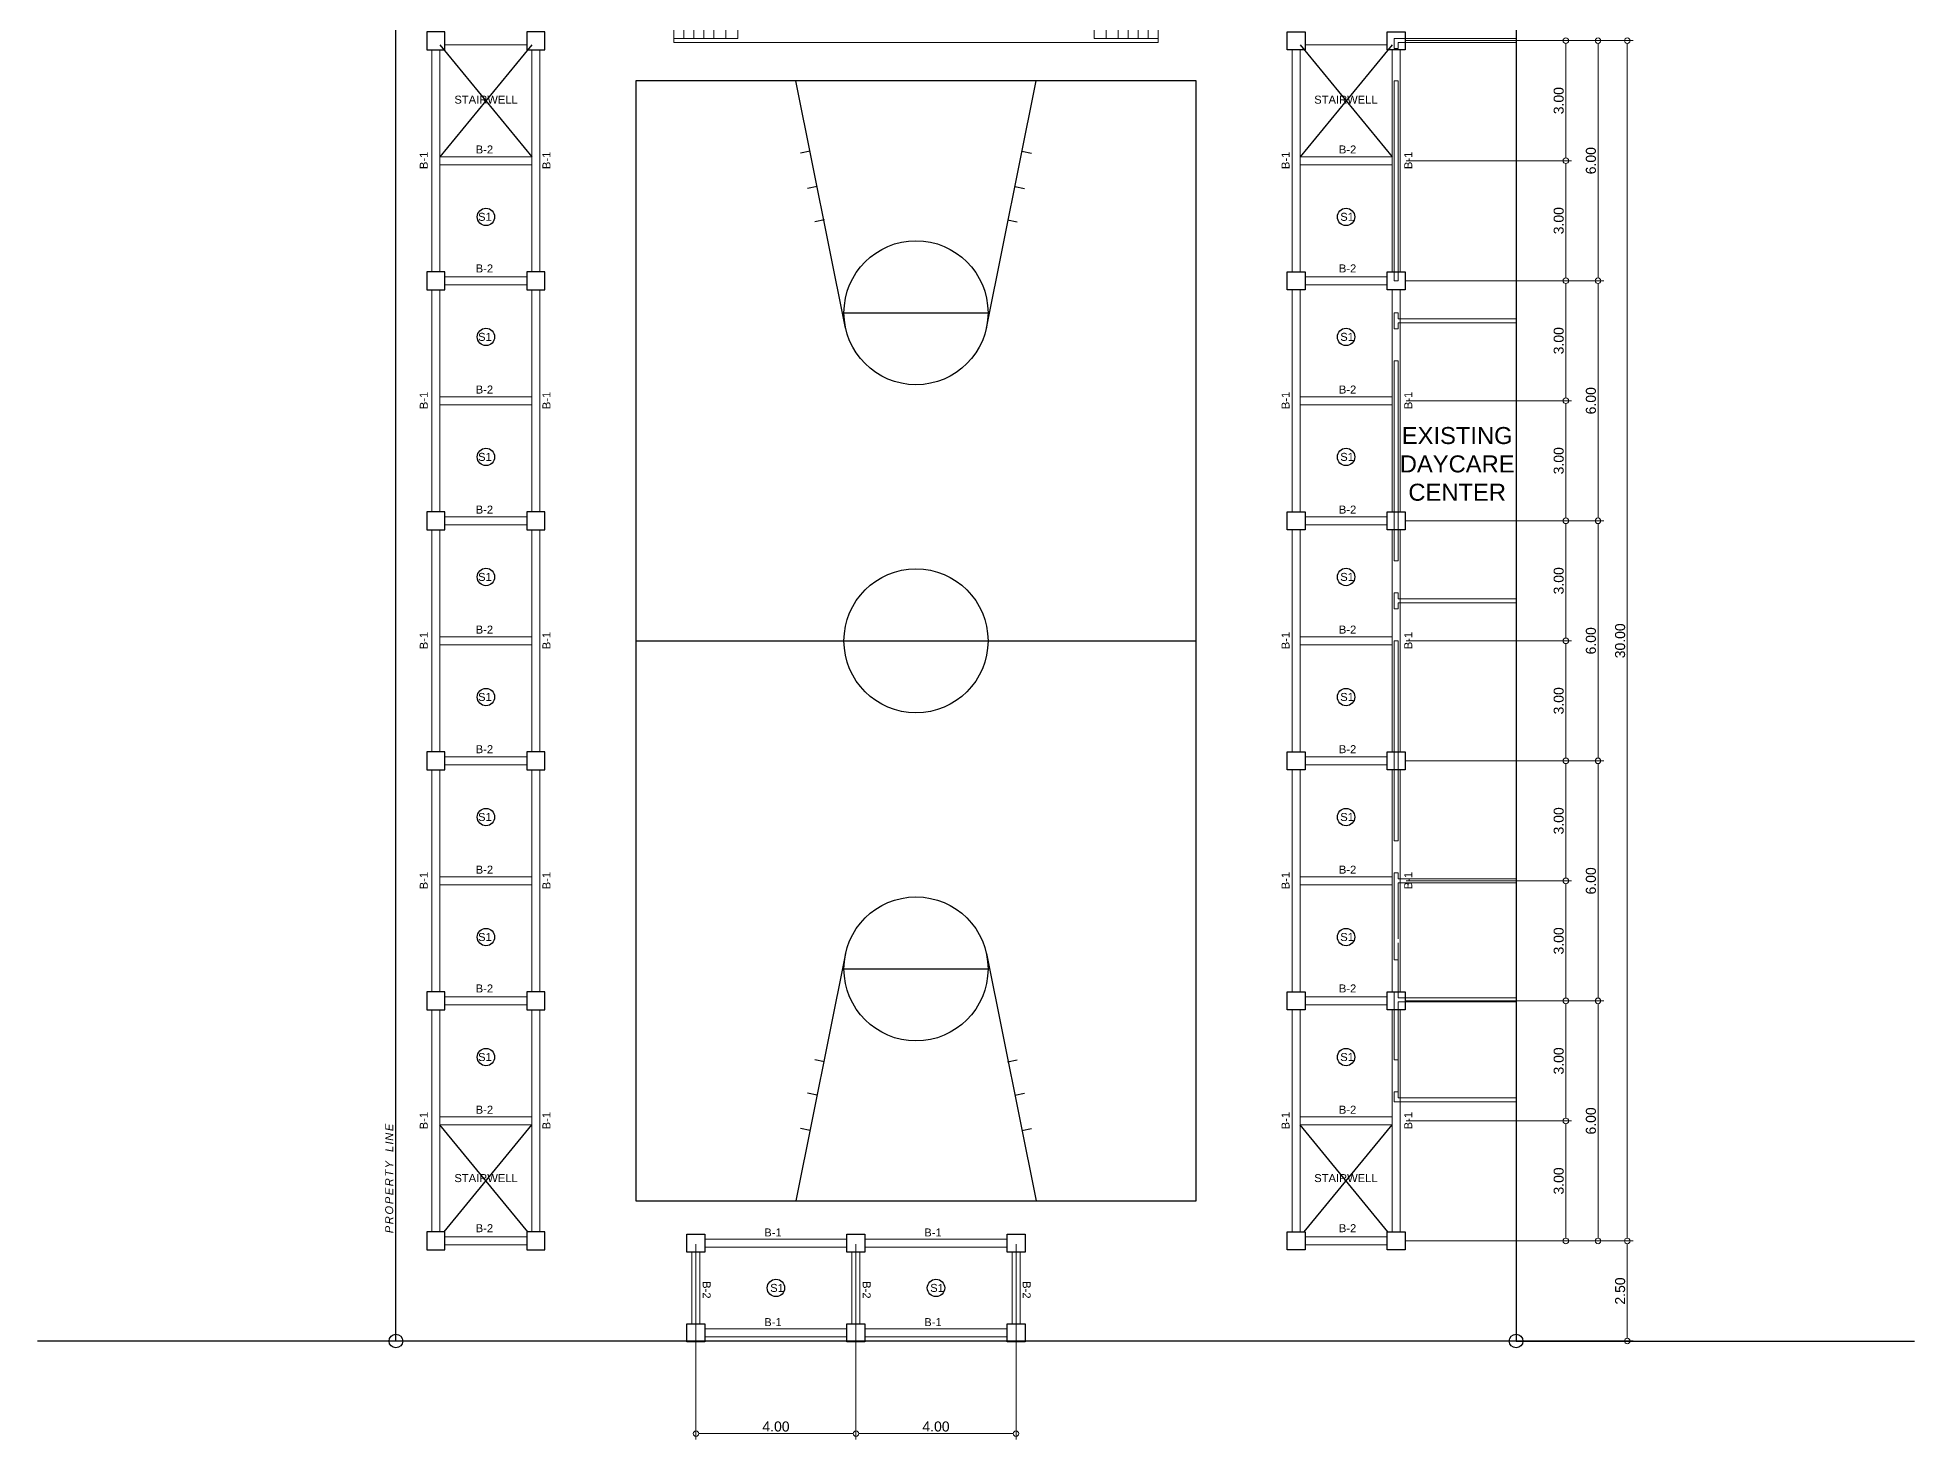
# Model space of a CAD drawing. Header units: inches. Extents: x -1369 to 1198, y -366 to 1398.
# Drawn here: x 162.08 to 209, y -225.76 to -190.72 of the extents above; entities that cross this region are included whole.
import ezdxf

# ---------------------------------------------------------------- set-up
doc = ezdxf.new("R2010")
doc.units = ezdxf.units.IN
doc.header["$MEASUREMENT"] = 0
doc.layers.add('BEAM', color=7, linetype='Continuous', lineweight=30, true_color=0x3838ff)
doc.layers.add('col', color=7, linetype='Continuous', true_color=0x0a0aff)
for name, color, linetype in [('COLM2', 7, 'Continuous'), ('txt', 7, 'Continuous'), ('wall', 7, 'Continuous')]:
    doc.layers.add(name, color=color, linetype=linetype)
doc.layers.add('dim.', color=10, linetype='Continuous', lineweight=15)
doc.styles.get("Standard").update_dxf_attribs({"font": 'arial.ttf'})
doc.dimstyles.get("Standard").update_dxf_attribs({"dimtxt": 0.25, "dimasz": 0.14, "dimexe": 0.145, "dimexo": 0.025, "dimgap": 0.05, "dimtad": 1, "dimzin": 0, "dimdsep": 46, "dimtxsty": 'Standard', "dimblk": 'DOTBLANK', "dimcen": 0.09, "dimclrd": 256, "dimclre": 256, "dimaunit": 1, "dimadec": 5, "dimazin": 0, "dimtfac": 1, "dimtix": 1, "dimtofl": 0, "dimtmove": 0, "dimatfit": 3, "dimfxl": 0, "dimtolj": 1, "dimtzin": 0, "dimlwd": -1, "dimlwe": -1, "dimarcsym": 0})

# ---------------------------------------------------------------- blocks, each defined once
blk = doc.blocks.new('_DotBlank')
at = {"color": 0, "linetype": 'ByBlock', "lineweight": -2}
blk.add_line((-0.5, 0), (-1, 0), dxfattribs=at)
blk.add_circle((0, 0), 0.5, dxfattribs=at)
blk = doc.blocks.new('*D680')
at = {"layer": 'Defpoints', "color": 0, "transparency": 16777216}
for p in [(178.542, -220.853), (182.542, -220.853), (178.542, -225.614)]:
    blk.add_point(p, dxfattribs=at)
at = {"layer": 'dim.', "transparency": 16777216}
for p, q in [((178.542, -220.878), (178.542, -225.759)), ((182.542, -220.878), (182.542, -225.759)), ((182.402, -225.614), (178.682, -225.614))]:
    blk.add_line(p, q, dxfattribs=at)
at = {"layer": 'dim.', "transparency": 16777216, "xscale": 0.14, "yscale": 0.14, "zscale": 0.14, "rotation": 180}
blk.add_blockref('_DotBlank', (178.542, -225.614), dxfattribs=at)
at = {"layer": 'dim.', "transparency": 16777216, "xscale": 0.14, "yscale": 0.14, "zscale": 0.14}
blk.add_blockref('_DotBlank', (182.542, -225.614), dxfattribs=at)
at = {"layer": 'dim.', "color": 0, "transparency": 16777216, "insert": (180.542, -225.436), "char_height": 0.25, "attachment_point": 5}
blk.add_mtext('\\A1;4.00', dxfattribs=at)
blk = doc.blocks.new('*D681')
at = {"layer": 'Defpoints', "color": 0, "transparency": 16777216}
for p in [(182.542, -220.853), (186.542, -220.853), (186.542, -225.614)]:
    blk.add_point(p, dxfattribs=at)
at = {"layer": 'dim.', "transparency": 16777216}
for p, q in [((182.542, -220.878), (182.542, -225.759)), ((186.542, -220.878), (186.542, -225.759)), ((182.682, -225.614), (186.402, -225.614))]:
    blk.add_line(p, q, dxfattribs=at)
at = {"layer": 'dim.', "transparency": 16777216, "xscale": 0.14, "yscale": 0.14, "zscale": 0.14, "rotation": 180}
blk.add_blockref('_DotBlank', (182.542, -225.614), dxfattribs=at)
at = {"layer": 'dim.', "transparency": 16777216, "xscale": 0.14, "yscale": 0.14, "zscale": 0.14}
blk.add_blockref('_DotBlank', (186.542, -225.614), dxfattribs=at)
at = {"layer": 'dim.', "color": 0, "transparency": 16777216, "insert": (184.542, -225.436), "char_height": 0.25, "attachment_point": 5}
blk.add_mtext('\\A1;4.00', dxfattribs=at)
blk = doc.blocks.new('bc')
at = {"color": 8, "true_color": 0x808080}
blk.add_lwpolyline([(7, 14), (-7, 14), (-7, -14), (7, -14)], close=True, dxfattribs=at)
for points in [[(-1.759, 7.817), (-3, 14)], [(1.759, 7.817), (3, 14)], [(-2.646, 12.235), (-2.887, 12.187)], [(2.646, 12.235), (2.887, 12.187)], [(-2.469, 11.353), (-2.71, 11.304)], [(2.469, 11.353), (2.71, 11.304)], [(-2.291, 10.52), (-2.532, 10.472)], [(2.291, 10.52), (2.532, 10.472)], [(1.8, 8.2), (-1.8, 8.2)], [(7, 0), (-7, 0)], [(-1.759, -7.817), (-3, -14)], [(1.759, -7.817), (3, -14)], [(1.8, -8.2), (-1.8, -8.2)], [(-2.291, -10.52), (-2.532, -10.472)], [(2.291, -10.52), (2.532, -10.472)], [(-2.469, -11.353), (-2.71, -11.304)], [(2.469, -11.353), (2.71, -11.304)], [(-2.646, -12.235), (-2.887, -12.187)], [(2.646, -12.235), (2.887, -12.187)]]:
    blk.add_lwpolyline(points, dxfattribs=at)
for centre in [(0, 8.2), (0, 0), (0, -8.2)]:
    blk.add_circle(centre, 1.8, dxfattribs=at)
blk = doc.blocks.new('2ND FLRR EX PLAN')
at = {"layer": 'COLM2', "lineweight": 13, "true_color": 0x808080}
h = blk.add_hatch(color=8, dxfattribs=at)
h.dxf.hatch_style = 1
h.paths.add_polyline_path([(207.892, -185.998), (207.892, -185.798), (208.192, -185.798), (208.192, -185.998)])
h = blk.add_hatch(color=8, dxfattribs=at)
h.dxf.hatch_style = 1
h.paths.add_polyline_path([(211.892, -185.998), (211.892, -185.798), (212.192, -185.798), (212.192, -185.998)])
h = blk.add_hatch(color=8, dxfattribs=at)
h.dxf.hatch_style = 1
h.paths.add_polyline_path([(215.892, -185.998), (215.892, -185.798), (216.192, -185.798), (216.192, -185.998)])
h = blk.add_hatch(color=8, dxfattribs=at)
h.dxf.hatch_style = 1
h.paths.add_polyline_path([(219.892, -185.998), (219.892, -185.798), (220.192, -185.798), (220.192, -185.998)])
at = {"color": 8, "lineweight": 13, "true_color": 0x808080}
for p, q in [((206.992, -185.898), (206.992, -188.349)), ((207.092, -188.249), (207.092, -185.898)), ((220.992, -188.249), (220.992, -185.898)), ((221.092, -185.898), (221.092, -188.349)), ((209.192, -188.249), (209.192, -186.698)), ((209.292, -186.698), (209.292, -188.349)), ((209.292, -188.349), (206.992, -188.349)), ((207.092, -188.249), (209.192, -188.249)), ((218.792, -188.349), (221.092, -188.349)), ((220.992, -188.249), (218.892, -188.249))]:
    blk.add_line(p, q, dxfattribs=at)
for points in [[(207.892, -185.898), (206.992, -185.898), (206.992, -185.798)], [(219.892, -185.898), (208.192, -185.898), (208.192, -185.798)], [(219.892, -185.898), (221.092, -185.898), (221.092, -185.798)], [(209.192, -186.698), (209.292, -186.698)], [(218.792, -188.349), (218.792, -186.698), (218.892, -186.698), (218.892, -188.249)], [(207.992, -190.748), (207.992, -189.898)], [(207.992, -189.898), (209.592, -189.898), (209.592, -190.748), (207.992, -190.748)], [(208.242, -190.748), (208.242, -189.898)], [(208.492, -190.748), (208.492, -189.898)], [(208.742, -190.748), (208.742, -189.898)], [(208.992, -190.748), (208.992, -189.898)], [(209.292, -190.748), (209.292, -189.898)], [(220.092, -189.898), (218.492, -189.898), (218.492, -190.748), (220.092, -190.748)], [(218.792, -190.748), (218.792, -189.898)], [(219.092, -190.748), (219.092, -189.898)], [(219.342, -190.748), (219.342, -189.898)], [(219.592, -190.748), (219.592, -189.898)], [(219.842, -190.748), (219.842, -189.898)], [(220.092, -190.748), (220.092, -189.898)], [(229.042, -190.748), (225.996, -190.748), (225.996, -190.998)], [(226.096, -190.998), (226.096, -190.848), (229.042, -190.848)], [(226.096, -190.998), (225.996, -190.998)], [(225.996, -191.798), (225.996, -196.798)], [(226.096, -191.798), (225.996, -191.798)], [(226.096, -196.798), (226.096, -191.798)], [(226.096, -196.798), (225.996, -196.798)], [(225.996, -197.598), (225.996, -197.998)], [(226.096, -197.598), (225.996, -197.598)], [(226.096, -197.998), (225.996, -197.998)], [(226.096, -197.748), (226.096, -197.598)], [(226.096, -197.748), (229.042, -197.748)], [(226.096, -197.998), (226.096, -197.848)], [(226.096, -197.848), (229.042, -197.848)], [(225.996, -198.798), (225.996, -203.798)], [(226.096, -198.798), (225.996, -198.798)], [(226.096, -203.798), (226.096, -198.798)], [(226.096, -203.798), (225.996, -203.798)], [(225.996, -204.598), (225.996, -204.998)], [(226.096, -204.598), (225.996, -204.598)], [(226.096, -204.998), (225.996, -204.998)], [(226.096, -204.748), (226.096, -204.598)], [(226.096, -204.748), (229.042, -204.748)], [(226.096, -204.848), (229.042, -204.848)], [(226.096, -204.848), (226.096, -204.998)], [(225.996, -205.798), (225.996, -210.798)], [(226.096, -205.798), (225.996, -205.798)], [(226.096, -205.798), (226.096, -210.798)], [(226.096, -210.798), (225.996, -210.798)], [(225.996, -211.598), (225.996, -213.773)], [(226.096, -211.598), (225.996, -211.598)], [(226.096, -211.598), (226.096, -211.748)], [(226.096, -211.748), (229.042, -211.748)], [(226.096, -211.848), (226.096, -213.248)], [(226.096, -211.848), (229.042, -211.848)], [(226.096, -214.723), (226.096, -213.348)], [(226.096, -213.773), (225.996, -213.773)], [(225.996, -214.573), (225.996, -216.273)], [(226.096, -214.573), (225.996, -214.573)], [(226.096, -214.723), (229.042, -214.723)], [(226.096, -214.823), (229.042, -214.823)], [(229.042, -217.223), (226.096, -217.223), (226.096, -214.823)], [(226.096, -216.273), (225.996, -216.273)], [(225.996, -217.073), (225.996, -217.323), (229.042, -217.323)], [(226.096, -217.073), (225.996, -217.073)]]:
    blk.add_lwpolyline(points, dxfattribs=at)
at = {"layer": 'COLM2', "color": 8, "lineweight": 13, "true_color": 0x808080}
for points in [[(207.892, -185.998), (207.892, -185.798), (208.192, -185.798), (208.192, -185.998)], [(211.892, -185.998), (211.892, -185.798), (212.192, -185.798), (212.192, -185.998)], [(215.892, -185.998), (215.892, -185.798), (216.192, -185.798), (216.192, -185.998)], [(219.892, -185.998), (219.892, -185.798), (220.192, -185.798), (220.192, -185.998)]]:
    blk.add_lwpolyline(points, close=True, dxfattribs=at)
at = {"layer": 'wall', "color": 8, "lineweight": 13, "true_color": 0x808080}
for points in [[(220.092, -190.848), (207.992, -190.848), (207.992, -188.349)], [(220.092, -189.898), (220.092, -188.349)], [(220.092, -190.748), (220.092, -190.848)]]:
    blk.add_lwpolyline(points, dxfattribs=at)
at = {"color": 8, "true_color": 0x808080, "rotation": 180}
blk.add_blockref('bc', (214.042, -205.798), dxfattribs=at)
at = {"color": 8, "lineweight": 13, "true_color": 0x808080, "insert": (221.2, -200.455), "char_height": 0.425, "attachment_point": 1}
blk.add_mtext_dynamic_manual_height_columns('\\pxqc;EXISTING \\PDAYCARE\\PCENTER', width=12.74092, gutter_width=1, heights=[0], dxfattribs=at)
at = {"layer": 'txt', "color": 8, "lineweight": 13, "true_color": 0x808080, "insert": (212.249, -188.848), "char_height": 0.25, "width": 3.97746, "attachment_point": 1}
blk.add_mtext('{\\T1.2;EXISTING STAGE}', dxfattribs=at)
blk = doc.blocks.new('*D683')
at = {"layer": 'Defpoints', "color": 0, "transparency": 16777216}
for p in [(196.267, -190.798), (196.267, -220.798), (201.822, -220.798)]:
    blk.add_point(p, dxfattribs=at)
at = {"layer": 'dim.', "transparency": 16777216}
for p, q in [((196.292, -190.798), (201.967, -190.798)), ((201.822, -190.938), (201.822, -220.658)), ((196.292, -220.798), (201.967, -220.798))]:
    blk.add_line(p, q, dxfattribs=at)
at = {"layer": 'dim.', "transparency": 16777216, "xscale": 0.14, "yscale": 0.14, "zscale": 0.14}
for p, rotation in [((201.822, -190.798), 90), ((201.822, -220.798), 270)]:
    blk.add_blockref('_DotBlank', p, dxfattribs=dict(at, rotation=rotation))
at = {"layer": 'dim.', "color": 0, "transparency": 16777216, "insert": (201.645, -205.798), "char_height": 0.25, "attachment_point": 5, "rotation": 90}
blk.add_mtext('\\A1;30.00', dxfattribs=at)
blk = doc.blocks.new('*D684')
at = {"layer": 'Defpoints', "color": 0, "transparency": 16777216}
for p in [(196.267, -217.798), (200.287, -217.798), (196.267, -220.798)]:
    blk.add_point(p, dxfattribs=at)
at = {"layer": 'dim.', "transparency": 16777216}
for p, q in [((196.292, -217.798), (200.432, -217.798)), ((200.287, -220.658), (200.287, -217.938)), ((196.292, -220.798), (200.432, -220.798))]:
    blk.add_line(p, q, dxfattribs=at)
at = {"layer": 'dim.', "transparency": 16777216, "xscale": 0.14, "yscale": 0.14, "zscale": 0.14}
for p, rotation in [((200.287, -217.798), 90), ((200.287, -220.798), 270)]:
    blk.add_blockref('_DotBlank', p, dxfattribs=dict(at, rotation=rotation))
at = {"layer": 'dim.', "color": 0, "transparency": 16777216, "insert": (200.109, -219.298), "char_height": 0.25, "attachment_point": 5, "rotation": 90}
blk.add_mtext('\\A1;3.00', dxfattribs=at)
blk = doc.blocks.new('*D685')
at = {"layer": 'Defpoints', "color": 0, "transparency": 16777216}
for p in [(196.267, -214.798), (196.267, -220.798), (201.091, -220.798)]:
    blk.add_point(p, dxfattribs=at)
at = {"layer": 'dim.', "transparency": 16777216}
for p, q in [((196.292, -214.798), (201.236, -214.798)), ((201.091, -214.938), (201.091, -220.658)), ((196.292, -220.798), (201.236, -220.798))]:
    blk.add_line(p, q, dxfattribs=at)
at = {"layer": 'dim.', "transparency": 16777216, "xscale": 0.14, "yscale": 0.14, "zscale": 0.14}
for p, rotation in [((201.091, -214.798), 90), ((201.091, -220.798), 270)]:
    blk.add_blockref('_DotBlank', p, dxfattribs=dict(at, rotation=rotation))
at = {"layer": 'dim.', "color": 0, "transparency": 16777216, "insert": (200.914, -217.798), "char_height": 0.25, "attachment_point": 5, "rotation": 90}
blk.add_mtext('\\A1;6.00', dxfattribs=at)
blk = doc.blocks.new('*D686')
at = {"layer": 'Defpoints', "color": 0, "transparency": 16777216}
for p in [(196.267, -214.798), (200.287, -214.798), (196.267, -217.798)]:
    blk.add_point(p, dxfattribs=at)
at = {"layer": 'dim.', "transparency": 16777216}
for p, q in [((196.292, -214.798), (200.432, -214.798)), ((200.287, -217.658), (200.287, -214.938)), ((196.292, -217.798), (200.432, -217.798))]:
    blk.add_line(p, q, dxfattribs=at)
at = {"layer": 'dim.', "transparency": 16777216, "xscale": 0.14, "yscale": 0.14, "zscale": 0.14}
for p, rotation in [((200.287, -214.798), 90), ((200.287, -217.798), 270)]:
    blk.add_blockref('_DotBlank', p, dxfattribs=dict(at, rotation=rotation))
at = {"layer": 'dim.', "color": 0, "transparency": 16777216, "insert": (200.109, -216.298), "char_height": 0.25, "attachment_point": 5, "rotation": 90}
blk.add_mtext('\\A1;3.00', dxfattribs=at)
blk = doc.blocks.new('*D688')
at = {"layer": 'Defpoints', "color": 0, "transparency": 16777216}
for p in [(196.267, -211.798), (200.287, -211.798), (196.267, -214.798)]:
    blk.add_point(p, dxfattribs=at)
at = {"layer": 'dim.', "transparency": 16777216}
for p, q in [((196.292, -211.798), (200.432, -211.798)), ((200.287, -214.658), (200.287, -211.938)), ((196.292, -214.798), (200.432, -214.798))]:
    blk.add_line(p, q, dxfattribs=at)
at = {"layer": 'dim.', "transparency": 16777216, "xscale": 0.14, "yscale": 0.14, "zscale": 0.14}
for p, rotation in [((200.287, -211.798), 90), ((200.287, -214.798), 270)]:
    blk.add_blockref('_DotBlank', p, dxfattribs=dict(at, rotation=rotation))
at = {"layer": 'dim.', "color": 0, "transparency": 16777216, "insert": (200.109, -213.298), "char_height": 0.25, "attachment_point": 5, "rotation": 90}
blk.add_mtext('\\A1;3.00', dxfattribs=at)
blk = doc.blocks.new('*D689')
at = {"layer": 'Defpoints', "color": 0, "transparency": 16777216}
for p in [(196.267, -208.798), (196.267, -214.798), (201.091, -214.798)]:
    blk.add_point(p, dxfattribs=at)
at = {"layer": 'dim.', "transparency": 16777216}
for p, q in [((196.292, -208.798), (201.236, -208.798)), ((201.091, -208.938), (201.091, -214.658)), ((196.292, -214.798), (201.236, -214.798))]:
    blk.add_line(p, q, dxfattribs=at)
at = {"layer": 'dim.', "transparency": 16777216, "xscale": 0.14, "yscale": 0.14, "zscale": 0.14}
for p, rotation in [((201.091, -208.798), 90), ((201.091, -214.798), 270)]:
    blk.add_blockref('_DotBlank', p, dxfattribs=dict(at, rotation=rotation))
at = {"layer": 'dim.', "color": 0, "transparency": 16777216, "insert": (200.914, -211.798), "char_height": 0.25, "attachment_point": 5, "rotation": 90}
blk.add_mtext('\\A1;6.00', dxfattribs=at)
blk = doc.blocks.new('*D687')
at = {"layer": 'Defpoints', "color": 0, "transparency": 16777216}
for p in [(196.267, -208.798), (200.287, -208.798), (196.267, -211.798)]:
    blk.add_point(p, dxfattribs=at)
at = {"layer": 'dim.', "transparency": 16777216}
for p, q in [((196.292, -208.798), (200.432, -208.798)), ((200.287, -211.658), (200.287, -208.938)), ((196.292, -211.798), (200.432, -211.798))]:
    blk.add_line(p, q, dxfattribs=at)
at = {"layer": 'dim.', "transparency": 16777216, "xscale": 0.14, "yscale": 0.14, "zscale": 0.14}
for p, rotation in [((200.287, -208.798), 90), ((200.287, -211.798), 270)]:
    blk.add_blockref('_DotBlank', p, dxfattribs=dict(at, rotation=rotation))
at = {"layer": 'dim.', "color": 0, "transparency": 16777216, "insert": (200.109, -210.298), "char_height": 0.25, "attachment_point": 5, "rotation": 90}
blk.add_mtext('\\A1;3.00', dxfattribs=at)
blk = doc.blocks.new('*D691')
at = {"layer": 'Defpoints', "color": 0, "transparency": 16777216}
for p in [(196.267, -205.798), (200.287, -205.798), (196.267, -208.798)]:
    blk.add_point(p, dxfattribs=at)
at = {"layer": 'dim.', "transparency": 16777216}
for p, q in [((196.292, -205.798), (200.432, -205.798)), ((200.287, -208.658), (200.287, -205.938)), ((196.292, -208.798), (200.432, -208.798))]:
    blk.add_line(p, q, dxfattribs=at)
at = {"layer": 'dim.', "transparency": 16777216, "xscale": 0.14, "yscale": 0.14, "zscale": 0.14}
for p, rotation in [((200.287, -205.798), 90), ((200.287, -208.798), 270)]:
    blk.add_blockref('_DotBlank', p, dxfattribs=dict(at, rotation=rotation))
at = {"layer": 'dim.', "color": 0, "transparency": 16777216, "insert": (200.109, -207.298), "char_height": 0.25, "attachment_point": 5, "rotation": 90}
blk.add_mtext('\\A1;3.00', dxfattribs=at)
blk = doc.blocks.new('*D692')
at = {"layer": 'Defpoints', "color": 0, "transparency": 16777216}
for p in [(196.267, -202.798), (196.267, -208.798), (201.091, -208.798)]:
    blk.add_point(p, dxfattribs=at)
at = {"layer": 'dim.', "transparency": 16777216}
for p, q in [((196.292, -202.798), (201.236, -202.798)), ((201.091, -202.938), (201.091, -208.658)), ((196.292, -208.798), (201.236, -208.798))]:
    blk.add_line(p, q, dxfattribs=at)
at = {"layer": 'dim.', "transparency": 16777216, "xscale": 0.14, "yscale": 0.14, "zscale": 0.14}
for p, rotation in [((201.091, -202.798), 90), ((201.091, -208.798), 270)]:
    blk.add_blockref('_DotBlank', p, dxfattribs=dict(at, rotation=rotation))
at = {"layer": 'dim.', "color": 0, "transparency": 16777216, "insert": (200.914, -205.798), "char_height": 0.25, "attachment_point": 5, "rotation": 90}
blk.add_mtext('\\A1;6.00', dxfattribs=at)
blk = doc.blocks.new('*D690')
at = {"layer": 'Defpoints', "color": 0, "transparency": 16777216}
for p in [(196.267, -202.798), (200.287, -202.798), (196.267, -205.798)]:
    blk.add_point(p, dxfattribs=at)
at = {"layer": 'dim.', "transparency": 16777216}
for p, q in [((196.292, -202.798), (200.432, -202.798)), ((200.287, -205.658), (200.287, -202.938)), ((196.292, -205.798), (200.432, -205.798))]:
    blk.add_line(p, q, dxfattribs=at)
at = {"layer": 'dim.', "transparency": 16777216, "xscale": 0.14, "yscale": 0.14, "zscale": 0.14}
for p, rotation in [((200.287, -202.798), 90), ((200.287, -205.798), 270)]:
    blk.add_blockref('_DotBlank', p, dxfattribs=dict(at, rotation=rotation))
at = {"layer": 'dim.', "color": 0, "transparency": 16777216, "insert": (200.109, -204.298), "char_height": 0.25, "attachment_point": 5, "rotation": 90}
blk.add_mtext('\\A1;3.00', dxfattribs=at)
blk = doc.blocks.new('*D694')
at = {"layer": 'Defpoints', "color": 0, "transparency": 16777216}
for p in [(196.267, -199.798), (200.287, -199.798), (196.267, -202.798)]:
    blk.add_point(p, dxfattribs=at)
at = {"layer": 'dim.', "transparency": 16777216}
for p, q in [((196.292, -199.798), (200.432, -199.798)), ((200.287, -202.658), (200.287, -199.938)), ((196.292, -202.798), (200.432, -202.798))]:
    blk.add_line(p, q, dxfattribs=at)
at = {"layer": 'dim.', "transparency": 16777216, "xscale": 0.14, "yscale": 0.14, "zscale": 0.14}
for p, rotation in [((200.287, -199.798), 90), ((200.287, -202.798), 270)]:
    blk.add_blockref('_DotBlank', p, dxfattribs=dict(at, rotation=rotation))
at = {"layer": 'dim.', "color": 0, "transparency": 16777216, "insert": (200.109, -201.298), "char_height": 0.25, "attachment_point": 5, "rotation": 90}
blk.add_mtext('\\A1;3.00', dxfattribs=at)
blk = doc.blocks.new('*D695')
at = {"layer": 'Defpoints', "color": 0, "transparency": 16777216}
for p in [(196.267, -196.798), (196.267, -202.798), (201.091, -202.798)]:
    blk.add_point(p, dxfattribs=at)
at = {"layer": 'dim.', "transparency": 16777216}
for p, q in [((196.292, -196.798), (201.236, -196.798)), ((201.091, -196.938), (201.091, -202.658)), ((196.292, -202.798), (201.236, -202.798))]:
    blk.add_line(p, q, dxfattribs=at)
at = {"layer": 'dim.', "transparency": 16777216, "xscale": 0.14, "yscale": 0.14, "zscale": 0.14}
for p, rotation in [((201.091, -196.798), 90), ((201.091, -202.798), 270)]:
    blk.add_blockref('_DotBlank', p, dxfattribs=dict(at, rotation=rotation))
at = {"layer": 'dim.', "color": 0, "transparency": 16777216, "insert": (200.914, -199.798), "char_height": 0.25, "attachment_point": 5, "rotation": 90}
blk.add_mtext('\\A1;6.00', dxfattribs=at)
blk = doc.blocks.new('*D693')
at = {"layer": 'Defpoints', "color": 0, "transparency": 16777216}
for p in [(196.267, -196.798), (200.287, -196.798), (196.267, -199.798)]:
    blk.add_point(p, dxfattribs=at)
at = {"layer": 'dim.', "transparency": 16777216}
for p, q in [((196.292, -196.798), (200.432, -196.798)), ((200.287, -199.658), (200.287, -196.938)), ((196.292, -199.798), (200.432, -199.798))]:
    blk.add_line(p, q, dxfattribs=at)
at = {"layer": 'dim.', "transparency": 16777216, "xscale": 0.14, "yscale": 0.14, "zscale": 0.14}
for p, rotation in [((200.287, -196.798), 90), ((200.287, -199.798), 270)]:
    blk.add_blockref('_DotBlank', p, dxfattribs=dict(at, rotation=rotation))
at = {"layer": 'dim.', "color": 0, "transparency": 16777216, "insert": (200.109, -198.298), "char_height": 0.25, "attachment_point": 5, "rotation": 90}
blk.add_mtext('\\A1;3.00', dxfattribs=at)
blk = doc.blocks.new('*D697')
at = {"layer": 'Defpoints', "color": 0, "transparency": 16777216}
for p in [(196.267, -193.798), (200.287, -193.798), (196.267, -196.798)]:
    blk.add_point(p, dxfattribs=at)
at = {"layer": 'dim.', "transparency": 16777216}
for p, q in [((196.292, -193.798), (200.432, -193.798)), ((200.287, -196.658), (200.287, -193.938)), ((196.292, -196.798), (200.432, -196.798))]:
    blk.add_line(p, q, dxfattribs=at)
at = {"layer": 'dim.', "transparency": 16777216, "xscale": 0.14, "yscale": 0.14, "zscale": 0.14}
for p, rotation in [((200.287, -193.798), 90), ((200.287, -196.798), 270)]:
    blk.add_blockref('_DotBlank', p, dxfattribs=dict(at, rotation=rotation))
at = {"layer": 'dim.', "color": 0, "transparency": 16777216, "insert": (200.109, -195.298), "char_height": 0.25, "attachment_point": 5, "rotation": 90}
blk.add_mtext('\\A1;3.00', dxfattribs=at)
blk = doc.blocks.new('*D698')
at = {"layer": 'Defpoints', "color": 0, "transparency": 16777216}
for p in [(196.267, -190.798), (196.267, -196.798), (201.091, -196.798)]:
    blk.add_point(p, dxfattribs=at)
at = {"layer": 'dim.', "transparency": 16777216}
for p, q in [((196.292, -190.798), (201.236, -190.798)), ((201.091, -190.938), (201.091, -196.658)), ((196.292, -196.798), (201.236, -196.798))]:
    blk.add_line(p, q, dxfattribs=at)
at = {"layer": 'dim.', "transparency": 16777216, "xscale": 0.14, "yscale": 0.14, "zscale": 0.14}
for p, rotation in [((201.091, -190.798), 90), ((201.091, -196.798), 270)]:
    blk.add_blockref('_DotBlank', p, dxfattribs=dict(at, rotation=rotation))
at = {"layer": 'dim.', "color": 0, "transparency": 16777216, "insert": (200.914, -193.798), "char_height": 0.25, "attachment_point": 5, "rotation": 90}
blk.add_mtext('\\A1;6.00', dxfattribs=at)
blk = doc.blocks.new('*D696')
at = {"layer": 'Defpoints', "color": 0, "transparency": 16777216}
for p in [(196.267, -190.798), (200.287, -190.798), (196.267, -193.798)]:
    blk.add_point(p, dxfattribs=at)
at = {"layer": 'dim.', "transparency": 16777216}
for p, q in [((196.292, -190.798), (200.432, -190.798)), ((200.287, -193.658), (200.287, -190.938)), ((196.292, -193.798), (200.432, -193.798))]:
    blk.add_line(p, q, dxfattribs=at)
at = {"layer": 'dim.', "transparency": 16777216, "xscale": 0.14, "yscale": 0.14, "zscale": 0.14}
for p, rotation in [((200.287, -190.798), 90), ((200.287, -193.798), 270)]:
    blk.add_blockref('_DotBlank', p, dxfattribs=dict(at, rotation=rotation))
at = {"layer": 'dim.', "color": 0, "transparency": 16777216, "insert": (200.109, -192.298), "char_height": 0.25, "attachment_point": 5, "rotation": 90}
blk.add_mtext('\\A1;3.00', dxfattribs=at)
blk = doc.blocks.new('*D699')
at = {"layer": 'Defpoints', "color": 0, "transparency": 16777216}
for p in [(196.267, -220.798), (197.042, -223.298), (201.822, -223.298)]:
    blk.add_point(p, dxfattribs=at)
at = {"layer": 'dim.', "transparency": 16777216}
for p, q in [((196.292, -220.798), (201.967, -220.798)), ((201.822, -220.938), (201.822, -223.158)), ((197.067, -223.298), (201.967, -223.298))]:
    blk.add_line(p, q, dxfattribs=at)
at = {"layer": 'dim.', "transparency": 16777216, "xscale": 0.14, "yscale": 0.14, "zscale": 0.14}
for p, rotation in [((201.822, -220.798), 90), ((201.822, -223.298), 270)]:
    blk.add_blockref('_DotBlank', p, dxfattribs=dict(at, rotation=rotation))
at = {"layer": 'dim.', "color": 0, "transparency": 16777216, "insert": (201.645, -222.048), "char_height": 0.25, "attachment_point": 5, "rotation": 90}
blk.add_mtext('\\A1;2.50', dxfattribs=at)

msp = doc.modelspace()

# ---------------------------------------------------------------- linework, layer by layer
at = {"color": 7}
msp.add_lwpolyline([(171.042, -223.2983), (171.042, -185.7984), (199.042, -185.7984), (199.042, -223.2983)], close=True, dxfattribs=at)
at = {"color": 8, "true_color": 0x808080}
for points in [[(174.442, -190.8984), (172.142, -193.6984)], [(172.142, -190.8984), (174.442, -193.6984)], [(193.642, -190.8984), (195.942, -193.6984)], [(195.942, -190.8984), (193.642, -193.6984)], [(174.3393, -220.5734), (172.142, -217.8984)], [(172.2446, -220.5734), (174.442, -217.8984)], [(195.8393, -220.5734), (193.642, -217.8984)], [(193.7446, -220.5734), (195.942, -217.8984)]]:
    msp.add_lwpolyline(points, dxfattribs=at)
at = {"color": 1}
for points in [[(171.042, -223.2983), (162.0821, -223.2983)], [(199.042, -223.2983), (209.0018, -223.2983)]]:
    msp.add_lwpolyline(points, dxfattribs=at)
at = {"color": 1, "true_color": 0xff0a0a}
for centre in [(173.292, -195.2028), (194.792, -195.2028), (173.292, -198.2028), (194.792, -198.2028), (173.292, -201.2028), (194.792, -201.2028), (173.292, -204.2028), (194.792, -204.2028), (173.292, -207.2028), (194.792, -207.2028), (173.292, -210.2028), (194.792, -210.2028), (173.292, -213.2028), (194.792, -213.2028), (173.292, -216.2028), (194.792, -216.2028), (180.542, -221.9731), (184.542, -221.9731)]:
    msp.add_circle(centre, 0.2169, dxfattribs=at)
at = {"color": 1}
for centre in [(171.042, -223.2983), (199.042, -223.2983)]:
    msp.add_circle(centre, 0.1713, dxfattribs=at)
at = {"layer": 'BEAM', "lineweight": 18, "ltscale": 8}
for points in [[(174.317, -190.8984), (172.267, -190.8984)], [(193.767, -190.8984), (195.817, -190.8984)], [(171.942, -196.5734), (171.942, -191.0234)], [(172.142, -196.5734), (172.142, -191.0234)], [(174.442, -196.5734), (174.442, -191.0234)], [(174.642, -196.5734), (174.642, -191.0234)], [(193.442, -196.5734), (193.442, -191.0234)], [(193.642, -196.5734), (193.642, -191.0234)], [(195.942, -196.5734), (195.942, -191.0234)], [(196.142, -196.5734), (196.142, -191.0234)], [(174.442, -193.6984), (172.142, -193.6984)], [(193.642, -193.6984), (195.942, -193.6984)], [(174.442, -193.8984), (172.142, -193.8984)], [(193.642, -193.8984), (195.942, -193.8984)], [(171.942, -202.5734), (171.942, -197.0234)], [(172.142, -202.5734), (172.142, -197.0234)], [(174.317, -196.6984), (172.267, -196.6984)], [(174.317, -196.8984), (172.267, -196.8984)], [(174.442, -202.5734), (174.442, -197.0234)], [(174.642, -202.5734), (174.642, -197.0234)], [(193.442, -202.5734), (193.442, -197.0234)], [(193.642, -202.5734), (193.642, -197.0234)], [(193.767, -196.6984), (195.817, -196.6984)], [(193.767, -196.8984), (195.817, -196.8984)], [(195.942, -202.5734), (195.942, -197.0234)], [(196.142, -202.5734), (196.142, -197.0234)], [(174.442, -199.6984), (172.142, -199.6984)], [(193.642, -199.6984), (195.942, -199.6984)], [(174.442, -199.8984), (172.142, -199.8984)], [(193.642, -199.8984), (195.942, -199.8984)], [(171.942, -208.5734), (171.942, -203.0234)], [(172.142, -208.5734), (172.142, -203.0234)], [(174.317, -202.6984), (172.267, -202.6984)], [(174.317, -202.8984), (172.267, -202.8984)], [(174.442, -208.5734), (174.442, -203.0234)], [(174.642, -208.5734), (174.642, -203.0234)], [(193.442, -208.5734), (193.442, -203.0234)], [(193.642, -208.5734), (193.642, -203.0234)], [(193.767, -202.6984), (195.817, -202.6984)], [(193.767, -202.8984), (195.817, -202.8984)], [(195.942, -208.5734), (195.942, -203.0234)], [(196.142, -208.5734), (196.142, -203.0234)], [(174.442, -205.6984), (172.142, -205.6984)], [(174.442, -205.8984), (172.142, -205.8984)], [(193.642, -205.6984), (195.942, -205.6984)], [(193.642, -205.8984), (195.942, -205.8984)], [(174.317, -208.6984), (172.267, -208.6984)], [(193.767, -208.6984), (195.817, -208.6984)], [(171.942, -214.5734), (171.942, -209.0234)], [(172.142, -214.5734), (172.142, -209.0234)], [(174.317, -208.8984), (172.267, -208.8984)], [(174.442, -214.5734), (174.442, -209.0234)], [(174.642, -214.5734), (174.642, -209.0234)], [(193.442, -214.5734), (193.442, -209.0234)], [(193.642, -214.5734), (193.642, -209.0234)], [(193.767, -208.8984), (195.817, -208.8984)], [(195.942, -214.5734), (195.942, -209.0234)], [(196.142, -214.5734), (196.142, -209.0234)], [(174.442, -211.6984), (172.142, -211.6984)], [(174.442, -211.8984), (172.142, -211.8984)], [(193.642, -211.6984), (195.942, -211.6984)], [(193.642, -211.8984), (195.942, -211.8984)], [(174.317, -214.6984), (172.267, -214.6984)], [(193.767, -214.6984), (195.817, -214.6984)], [(171.942, -220.5734), (171.942, -215.0234)], [(172.142, -220.5734), (172.142, -215.0234)], [(174.317, -214.8984), (172.267, -214.8984)], [(174.442, -220.5734), (174.442, -215.0234)], [(174.642, -220.5734), (174.642, -215.0234)], [(193.442, -220.5734), (193.442, -215.0234)], [(193.642, -220.5734), (193.642, -215.0234)], [(193.767, -214.8984), (195.817, -214.8984)], [(195.942, -220.5734), (195.942, -215.0234)], [(196.142, -220.5734), (196.142, -215.0234)], [(174.442, -217.6984), (172.142, -217.6984)], [(193.642, -217.6984), (195.942, -217.6984)], [(174.442, -217.8984), (172.142, -217.8984)], [(193.642, -217.8984), (195.942, -217.8984)], [(174.317, -220.6984), (172.267, -220.6984)], [(174.317, -220.6984), (172.267, -220.6984)], [(174.317, -220.8984), (172.267, -220.8984)], [(174.317, -220.8984), (172.267, -220.8984)], [(178.767, -220.7528), (182.317, -220.7528)], [(178.767, -220.9528), (182.317, -220.9528)], [(182.767, -220.7528), (186.317, -220.7528)], [(182.767, -220.9528), (186.317, -220.9528)], [(193.767, -220.6984), (195.817, -220.6984)], [(193.767, -220.6984), (195.817, -220.6984)], [(193.767, -220.8984), (195.817, -220.8984)], [(193.767, -220.8984), (195.817, -220.8984)], [(178.442, -221.0778), (178.442, -222.8683)], [(178.642, -221.0778), (178.642, -222.8683)], [(182.442, -221.0778), (182.442, -222.8683)], [(182.642, -221.0778), (182.642, -222.8683)], [(186.442, -221.0778), (186.442, -222.8683)], [(186.642, -221.0778), (186.642, -222.8683)], [(178.767, -222.9933), (182.317, -222.9933)], [(178.767, -223.1933), (182.317, -223.1933)], [(182.767, -222.9933), (186.317, -222.9933)], [(182.767, -223.1933), (186.317, -223.1933)]]:
    msp.add_lwpolyline(points, dxfattribs=at)
at = {"layer": 'col'}
for points in [[(172.267, -190.5734), (171.817, -190.5734), (171.817, -191.0234), (172.267, -191.0234)], [(174.767, -190.5734), (174.317, -190.5734), (174.317, -191.0234), (174.767, -191.0234)], [(193.317, -190.5734), (193.767, -190.5734), (193.767, -191.0234), (193.317, -191.0234)], [(195.817, -190.5734), (196.267, -190.5734), (196.267, -191.0234), (195.817, -191.0234)], [(172.267, -196.5734), (171.817, -196.5734), (171.817, -197.0234), (172.267, -197.0234)], [(174.767, -196.5734), (174.317, -196.5734), (174.317, -197.0234), (174.767, -197.0234)], [(193.317, -196.5734), (193.767, -196.5734), (193.767, -197.0234), (193.317, -197.0234)], [(195.817, -196.5734), (196.267, -196.5734), (196.267, -197.0234), (195.817, -197.0234)], [(172.267, -202.5734), (171.817, -202.5734), (171.817, -203.0234), (172.267, -203.0234)], [(174.767, -202.5734), (174.317, -202.5734), (174.317, -203.0234), (174.767, -203.0234)], [(193.317, -202.5734), (193.767, -202.5734), (193.767, -203.0234), (193.317, -203.0234)], [(195.817, -202.5734), (196.267, -202.5734), (196.267, -203.0234), (195.817, -203.0234)], [(172.267, -208.5734), (171.817, -208.5734), (171.817, -209.0234), (172.267, -209.0234)], [(174.767, -208.5734), (174.317, -208.5734), (174.317, -209.0234), (174.767, -209.0234)], [(193.317, -208.5734), (193.767, -208.5734), (193.767, -209.0234), (193.317, -209.0234)], [(195.817, -208.5734), (196.267, -208.5734), (196.267, -209.0234), (195.817, -209.0234)], [(172.267, -214.5734), (171.817, -214.5734), (171.817, -215.0234), (172.267, -215.0234)], [(174.767, -214.5734), (174.317, -214.5734), (174.317, -215.0234), (174.767, -215.0234)], [(193.317, -214.5734), (193.767, -214.5734), (193.767, -215.0234), (193.317, -215.0234)], [(195.817, -214.5734), (196.267, -214.5734), (196.267, -215.0234), (195.817, -215.0234)], [(172.267, -220.5734), (171.817, -220.5734), (171.817, -221.0234), (172.267, -221.0234)], [(174.767, -220.5734), (174.317, -220.5734), (174.317, -221.0234), (174.767, -221.0234)], [(178.317, -220.6278), (178.767, -220.6278), (178.767, -221.0778), (178.317, -221.0778)], [(182.317, -220.6278), (182.767, -220.6278), (182.767, -221.0778), (182.317, -221.0778)], [(186.317, -220.6278), (186.767, -220.6278), (186.767, -221.0778), (186.317, -221.0778)], [(193.317, -220.5734), (193.767, -220.5734), (193.767, -221.0234), (193.317, -221.0234)], [(195.817, -220.5734), (196.267, -220.5734), (196.267, -221.0234), (195.817, -221.0234)], [(178.317, -222.8683), (178.767, -222.8683), (178.767, -223.3183), (178.317, -223.3183)], [(182.317, -222.8683), (182.767, -222.8683), (182.767, -223.3183), (182.317, -223.3183)], [(186.317, -222.8683), (186.767, -222.8683), (186.767, -223.3183), (186.317, -223.3183)]]:
    msp.add_lwpolyline(points, close=True, dxfattribs=at)

# ---------------------------------------------------------------- block references
msp.add_blockref('2ND FLRR EX PLAN', (-30, 0))

# ---------------------------------------------------------------- texts
at = {"char_height": 0.2}
for s, width, insert, attachment_point in [('STAIRWELL', 1.413426, (174.0866, -192.1723), 3), ('STAIRWELL', 1.413426, (193.9973, -192.1723), 1), ('B-2', 0.611407, (173.4708, -193.4177), 3), ('B-2', 0.611407, (194.6131, -193.4177), 1), ('S1', 0.490106, (173.4364, -195.1007), 3), ('S1', 0.490106, (194.6475, -195.1007), 1), ('B-2', 0.611407, (173.4708, -196.3906), 3), ('B-2', 0.611407, (194.6131, -196.3906), 1), ('S1', 0.490106, (173.4364, -198.1007), 3), ('S1', 0.490106, (194.6475, -198.1007), 1), ('B-2', 0.611407, (173.4708, -199.4177), 3), ('B-2', 0.611407, (194.6131, -199.4177), 1), ('S1', 0.490106, (173.4364, -201.1007), 3), ('S1', 0.490106, (194.6475, -201.1007), 1), ('B-2', 0.611407, (173.4708, -202.4184), 3), ('B-2', 0.611407, (194.6131, -202.4184), 1), ('S1', 0.490106, (173.4364, -204.1007), 3), ('S1', 0.490106, (194.6475, -204.1007), 1), ('B-2', 0.611407, (173.4708, -205.4177), 3), ('B-2', 0.611407, (194.6131, -205.4177), 1), ('S1', 0.490106, (173.4364, -207.1007), 3), ('S1', 0.490106, (194.6475, -207.1007), 1), ('B-2', 0.611407, (173.4708, -208.4064), 3), ('B-2', 0.611407, (194.6131, -208.4064), 1), ('S1', 0.490106, (173.4364, -210.1007), 3), ('S1', 0.490106, (194.6475, -210.1007), 1), ('B-2', 0.611407, (173.4708, -211.4177), 3), ('B-2', 0.611407, (194.6131, -211.4177), 1), ('S1', 0.490106, (173.4364, -213.1007), 3), ('S1', 0.490106, (194.6475, -213.1007), 1), ('B-2', 0.611407, (173.4708, -214.3866), 3), ('B-2', 0.611407, (194.6131, -214.3866), 1), ('S1', 0.490106, (173.4364, -216.1007), 3), ('S1', 0.490106, (194.6475, -216.1007), 1), ('B-2', 0.611407, (173.4708, -217.4177), 3), ('B-2', 0.611407, (194.6131, -217.4177), 1), ('STAIRWELL', 1.413426, (174.0866, -219.1266), 3), ('STAIRWELL', 1.413426, (193.9973, -219.1266), 1), ('B-2', 0.611407, (173.4708, -220.3787), 3), ('B-1', 0.611407, (180.2487, -220.4858), 1), ('B-1', 0.611407, (184.2487, -220.4858), 1), ('B-2', 0.611407, (194.6131, -220.3787), 1), ('S1', 0.490106, (180.3975, -221.871), 1), ('S1', 0.490106, (184.3975, -221.871), 1), ('B-1', 0.611407, (180.2487, -222.7263), 1), ('B-1', 0.611407, (184.2487, -222.7263), 1)]:
    msp.add_mtext_dynamic_manual_height_columns(s, width=width, gutter_width=1, heights=[0], dxfattribs=dict(at, insert=insert, attachment_point=attachment_point))
for s, insert, attachment_point, rotation in [('B-1', (171.8364, -194.008), 7, 90), ('B-1', (174.9038, -194.008), 7, 90), ('B-1', (193.1801, -194.008), 1, 90), ('B-1', (196.2475, -194.008), 1, 90), ('B-1', (171.8364, -200.008), 7, 90), ('B-1', (174.9038, -200.008), 7, 90), ('B-1', (193.1801, -200.008), 1, 90), ('B-1', (196.2475, -200.008), 1, 90), ('B-1', (171.8364, -206.008), 7, 90), ('B-1', (174.9038, -206.008), 7, 90), ('B-1', (193.1801, -206.008), 1, 90), ('B-1', (196.2475, -206.008), 1, 90), ('B-1', (171.8364, -212.008), 7, 90), ('B-1', (174.9038, -212.008), 7, 90), ('B-1', (193.1801, -212.008), 1, 90), ('B-1', (196.2475, -212.008), 1, 90), ('B-1', (171.8364, -218.008), 7, 90), ('B-1', (174.9038, -218.008), 7, 90), ('B-1', (193.1801, -218.008), 1, 90), ('B-1', (196.2475, -218.008), 1, 90), ('B-2', (178.909, -221.8028), 1, 270), ('B-2', (182.909, -221.8028), 1, 270), ('B-2', (186.909, -221.8028), 1, 270)]:
    msp.add_mtext_dynamic_manual_height_columns(s, width=0.611407, gutter_width=1, heights=[0], dxfattribs=dict(at, insert=insert, attachment_point=attachment_point, rotation=rotation))
at = {"layer": 'txt', "color": 8, "lineweight": 13, "true_color": 0x808080, "insert": (170.7728, -220.6049), "char_height": 0.2, "width": 4.498814, "attachment_point": 1, "rotation": 90}
msp.add_mtext('{\\fArial|b0|i1|c0|p34;\\T1.2;PROPERTY  LINE}', dxfattribs=at)

# ---------------------------------------------------------------- dimensions: what is measured, and where the dimension line sits
at = {"layer": 'dim.', "color": 0}
for base, p1, p2, picture, middle in [((201.8224, -220.7984), (196.267, -190.7984), (196.267, -220.7984), '*D683', (201.6447, -205.7984)), ((201.0914, -196.7984), (196.267, -190.7984), (196.267, -196.7984), '*D698', (200.9138, -193.7984)), ((200.2865, -190.7984), (196.267, -193.7984), (196.267, -190.7984), '*D696', (200.1088, -192.2984)), ((200.2865, -193.7984), (196.267, -196.7984), (196.267, -193.7984), '*D697', (200.1088, -195.2984)), ((201.0914, -202.7984), (196.267, -196.7984), (196.267, -202.7984), '*D695', (200.9138, -199.7984)), ((200.2865, -196.7984), (196.267, -199.7984), (196.267, -196.7984), '*D693', (200.1088, -198.2984)), ((200.2865, -199.7984), (196.267, -202.7984), (196.267, -199.7984), '*D694', (200.1088, -201.2984)), ((201.0914, -208.7984), (196.267, -202.7984), (196.267, -208.7984), '*D692', (200.9138, -205.7984)), ((200.2865, -202.7984), (196.267, -205.7984), (196.267, -202.7984), '*D690', (200.1088, -204.2984)), ((200.2865, -205.7984), (196.267, -208.7984), (196.267, -205.7984), '*D691', (200.1088, -207.2984)), ((201.0914, -214.7984), (196.267, -208.7984), (196.267, -214.7984), '*D689', (200.9138, -211.7984)), ((200.2865, -208.7984), (196.267, -211.7984), (196.267, -208.7984), '*D687', (200.1088, -210.2984)), ((200.2865, -211.7984), (196.267, -214.7984), (196.267, -211.7984), '*D688', (200.1088, -213.2984)), ((201.0914, -220.7984), (196.267, -214.7984), (196.267, -220.7984), '*D685', (200.9138, -217.7984)), ((200.2865, -214.7984), (196.267, -217.7984), (196.267, -214.7984), '*D686', (200.1088, -216.2984)), ((200.2865, -217.7984), (196.267, -220.7984), (196.267, -217.7984), '*D684', (200.1088, -219.2984)), ((201.8224, -223.2983), (196.267, -220.7984), (197.042, -223.2983), '*D699', (201.6447, -222.0484))]:
    dim = msp.add_linear_dim(base=base, p1=p1, p2=p2, angle=90, dimstyle='Standard', dxfattribs=at)
    dim.commit()
    dim.dimension.update_dxf_attribs({"geometry": picture, "text_midpoint": middle})
for base, p2, picture, middle in [((178.542, -225.6139), (178.542, -220.8528), '*D680', (180.542, -225.4362)), ((186.542, -225.6139), (186.542, -220.8528), '*D681', (184.542, -225.4362))]:
    dim = msp.add_linear_dim(base=base, p1=(182.542, -220.8528), p2=p2, dimstyle='Standard', dxfattribs=at)
    dim.commit()
    dim.dimension.update_dxf_attribs({"geometry": picture, "text_midpoint": middle})

doc.saveas('drawing.dxf')
